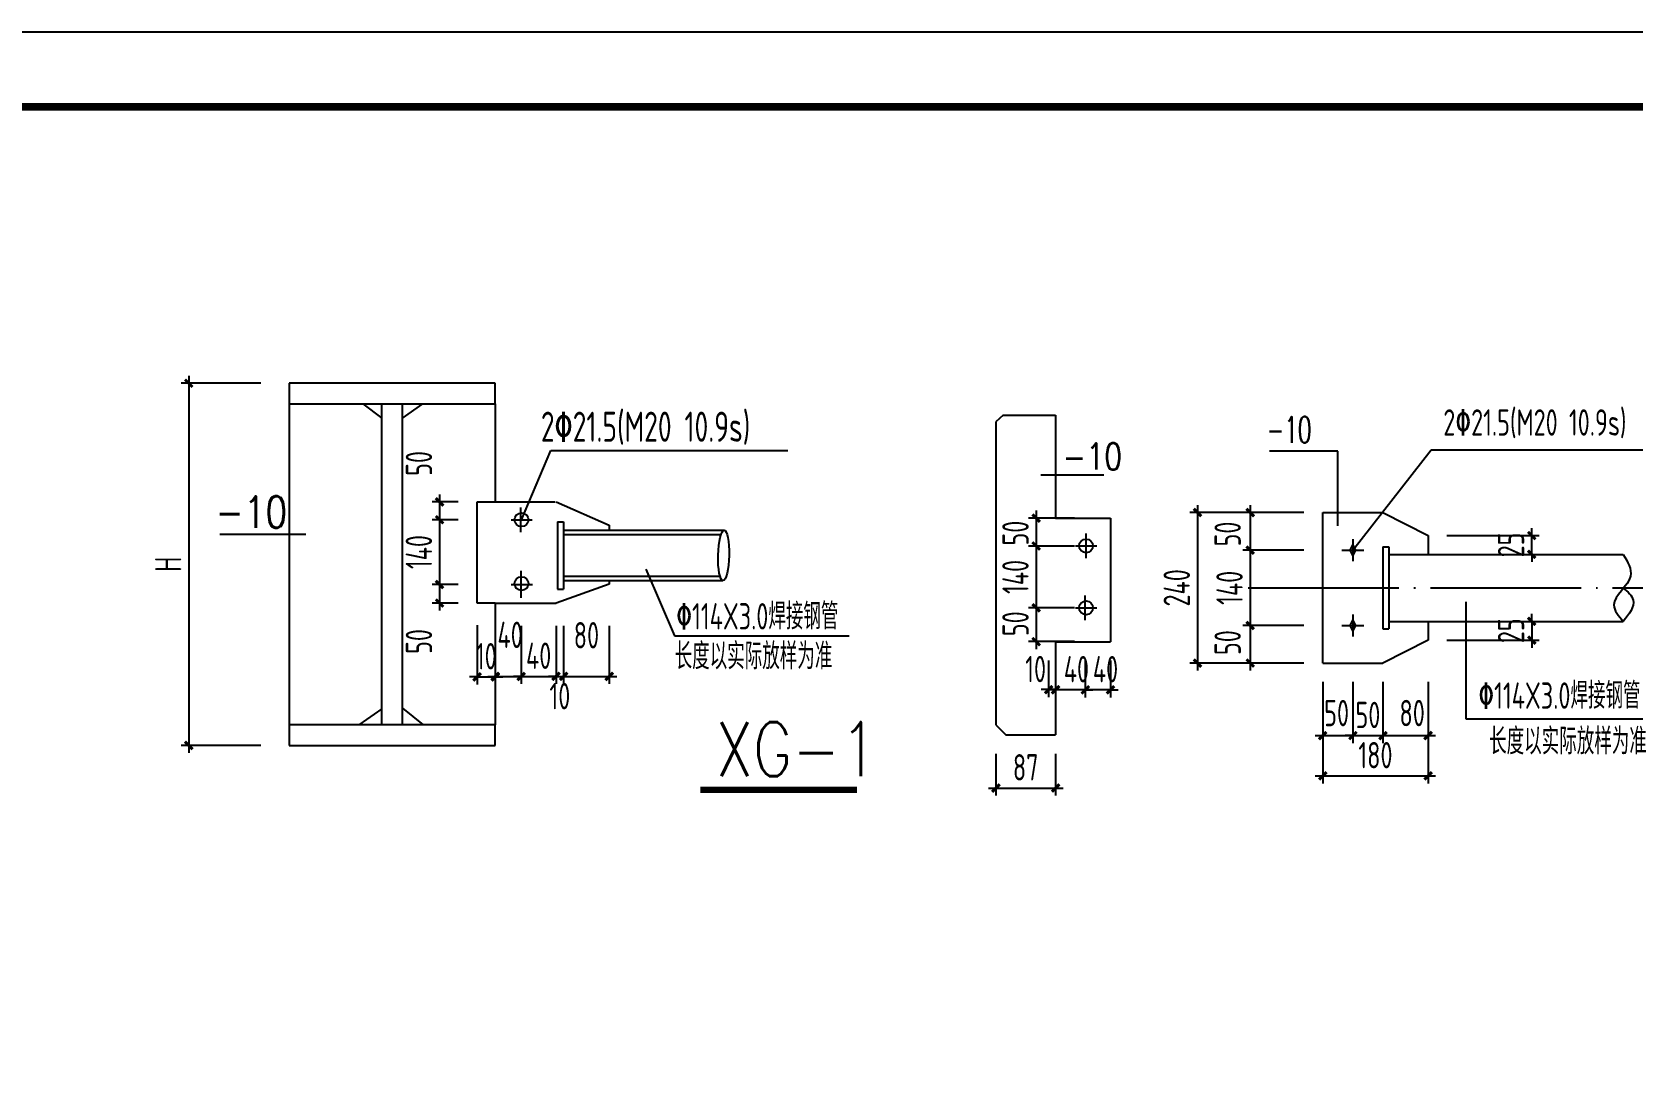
# Model space of a CAD drawing. Extents: x 2303022 to 2899168, y 17226141 to 18257813.
# Drawn here: x 2725738 to 2747098, y 17305800 to 17319715 of the extents above; entities that cross this region are included whole.
import ezdxf

# ---------------------------------------------------------------- set-up
doc = ezdxf.new("R2010")
doc.units = 0
doc.header["$LTSCALE"] = 1000
doc.header["$MEASUREMENT"] = 0
doc.linetypes.add('DOTE', pattern=[2.42, 2, -0.2, 0.02, -0.2])
doc.layers.get('Defpoints').update_dxf_attribs({"color": 250})
for name, color, linetype in [('1001', 3, 'Continuous'), ('3T_WOOD', 21, 'Continuous'), ('PUB_DIM', 161, 'Continuous'), ('PUB_TEXT', 7, 'Continuous'), ('TK', 4, 'Continuous'), ('图层1', 8, 'Continuous')]:
    doc.layers.add(name, color=color, linetype=linetype)
doc.styles.add('_HZTXT', font='txt.shx', dxfattribs={"width": 0.8, "bigfont": 'hztxt.shx'})
doc.styles.add('_TXT', font='SIMPLEX.shx', dxfattribs={"width": 0.6})
doc.styles.add('TSSD_Dimension', font='Tssdeng.shx', dxfattribs={"width": 0.7, "bigfont": 'hztxt.shx'})
doc.styles.add('TSSD_REIN', font='tssdeng.shx', dxfattribs={"width": 0.7, "bigfont": 'tssdchn.shx'})
doc.dimstyles.new('TSSD_20_100', dxfattribs={"dimtxt": 350, "dimasz": 100, "dimexe": 100, "dimexo": 250, "dimgap": 100, "dimtad": 1, "dimdec": 0, "dimlfac": 0.2, "dimzin": 0, "dimdsep": 46, "dimtxsty": 'TSSD_Dimension', "dimblk": 'ARCHTICK', "dimblk1": 'ARCHTICK', "dimblk2": 'ARCHTICK', "dimcen": 0, "dimdle": 100, "dimclrt": 7, "dimadec": 0, "dimazin": 0, "dimtfac": 1, "dimtdec": 0, "dimtix": 1, "dimtmove": 2, "dimatfit": 3, "dimfxl": 0, "dimtolj": 1, "dimtzin": 0, "dimarcsym": 0})

# ---------------------------------------------------------------- blocks, each defined once
blk = doc.blocks.new('_ArchTick')
at = {"color": 0, "linetype": 'ByBlock', "const_width": 0.4}
blk.add_lwpolyline([(-0.5, -0.5), (0.5, 0.5)], dxfattribs=at)
blk = doc.blocks.new('*D779')
at = {"layer": 'Defpoints', "color": 0}
for p in [(-300416, 15087894), (-301175, 15087524), (-300416, 15087524)]:
    blk.add_point(p, dxfattribs=at)
at = {"layer": 'PUB_DIM', "color": 0, "lineweight": -2}
for p, q in [((-301175, 15087994), (-301175, 15087424)), ((-300666, 15087894), (-301275, 15087894)), ((-300666, 15087524), (-301275, 15087524))]:
    blk.add_line(p, q, dxfattribs=at)
at = {"layer": 'PUB_DIM', "color": 0, "lineweight": -2, "xscale": 100, "yscale": 100, "zscale": 100}
for p, rotation in [((-301175, 15087894), 90), ((-301175, 15087524), 270)]:
    blk.add_blockref('_ArchTick', p, dxfattribs=dict(at, rotation=rotation))
at = {"layer": 'PUB_DIM', "color": 7, "insert": (-301449, 15087695), "char_height": 350, "attachment_point": 5, "rotation": 90, "style": 'TSSD_Dimension'}
blk.add_mtext('\\A1;50', dxfattribs=at)
blk = doc.blocks.new('*D780')
at = {"layer": 'Defpoints', "color": 0}
for p in [(-300416, 15087524), (-301175, 15086702), (-300416, 15086702)]:
    blk.add_point(p, dxfattribs=at)
at = {"layer": 'PUB_DIM', "color": 0, "lineweight": -2}
for p, q in [((-300666, 15087524), (-301275, 15087524)), ((-301175, 15087624), (-301175, 15086602)), ((-300666, 15086702), (-301275, 15086702))]:
    blk.add_line(p, q, dxfattribs=at)
at = {"layer": 'PUB_DIM', "color": 0, "lineweight": -2, "xscale": 100, "yscale": 100, "zscale": 100}
for p, rotation in [((-301175, 15087524), 90), ((-301175, 15086702), 270)]:
    blk.add_blockref('_ArchTick', p, dxfattribs=dict(at, rotation=rotation))
at = {"layer": 'PUB_DIM', "color": 7, "insert": (-301450, 15087113), "char_height": 350, "attachment_point": 5, "rotation": 90, "style": 'TSSD_Dimension'}
blk.add_mtext('\\A1;140', dxfattribs=at)
blk = doc.blocks.new('*D781')
at = {"layer": 'Defpoints', "color": 0}
for p in [(-300917, 15086253), (-300522, 15086253), (-300917, 15085613)]:
    blk.add_point(p, dxfattribs=at)
at = {"layer": 'PUB_DIM', "color": 0, "lineweight": -2}
for p, q in [((-300917, 15086003), (-300917, 15085513)), ((-300522, 15086003), (-300522, 15085513)), ((-300917, 15085613), (-301017, 15085613)), ((-300522, 15085613), (-300917, 15085613)), ((-300522, 15085613), (-300422, 15085613))]:
    blk.add_line(p, q, dxfattribs=at)
at = {"layer": 'PUB_DIM', "color": 0, "lineweight": -2, "xscale": 100, "yscale": 100, "zscale": 100}
blk.add_blockref('_ArchTick', (-300917, 15085613), dxfattribs=at)
at = {"layer": 'PUB_DIM', "color": 0, "lineweight": -2, "xscale": 100, "yscale": 100, "zscale": 100, "rotation": 180}
blk.add_blockref('_ArchTick', (-300522, 15085613), dxfattribs=at)
at = {"layer": 'PUB_DIM', "color": 7, "insert": (-300640, 15085887), "char_height": 350, "attachment_point": 5, "style": 'TSSD_Dimension'}
blk.add_mtext('\\A1;40', dxfattribs=at)
blk = doc.blocks.new('*D782')
at = {"layer": 'Defpoints', "color": 0}
for p in [(-300522, 15086253), (-300187, 15086253), (-300522, 15085613)]:
    blk.add_point(p, dxfattribs=at)
at = {"layer": 'PUB_DIM', "color": 0, "lineweight": -2}
for p, q in [((-300522, 15086003), (-300522, 15085513)), ((-300187, 15086003), (-300187, 15085513)), ((-300522, 15085613), (-300622, 15085613)), ((-300187, 15085613), (-300522, 15085613)), ((-300187, 15085613), (-300087, 15085613))]:
    blk.add_line(p, q, dxfattribs=at)
at = {"layer": 'PUB_DIM', "color": 0, "lineweight": -2, "xscale": 100, "yscale": 100, "zscale": 100}
blk.add_blockref('_ArchTick', (-300522, 15085613), dxfattribs=at)
at = {"layer": 'PUB_DIM', "color": 0, "lineweight": -2, "xscale": 100, "yscale": 100, "zscale": 100, "rotation": 180}
blk.add_blockref('_ArchTick', (-300187, 15085613), dxfattribs=at)
at = {"layer": 'PUB_DIM', "color": 7, "insert": (-300254, 15085887), "char_height": 350, "attachment_point": 5, "style": 'TSSD_Dimension'}
blk.add_mtext('\\A1;40', dxfattribs=at)
blk = doc.blocks.new('*D783')
at = {"layer": 'Defpoints', "color": 0}
for p in [(-301009, 15086253), (-300917, 15086253), (-301009, 15085616)]:
    blk.add_point(p, dxfattribs=at)
at = {"layer": 'PUB_DIM', "color": 0, "lineweight": -2}
for p, q in [((-301009, 15086003), (-301009, 15085516)), ((-300917, 15086003), (-300917, 15085516)), ((-301009, 15085616), (-301109, 15085616)), ((-300917, 15085616), (-301009, 15085616)), ((-300917, 15085616), (-300817, 15085616))]:
    blk.add_line(p, q, dxfattribs=at)
at = {"layer": 'PUB_DIM', "color": 0, "lineweight": -2, "xscale": 100, "yscale": 100, "zscale": 100}
blk.add_blockref('_ArchTick', (-301009, 15085616), dxfattribs=at)
at = {"layer": 'PUB_DIM', "color": 0, "lineweight": -2, "xscale": 100, "yscale": 100, "zscale": 100, "rotation": 180}
blk.add_blockref('_ArchTick', (-300917, 15085616), dxfattribs=at)
at = {"layer": 'PUB_DIM', "color": 7, "insert": (-301182, 15085889), "char_height": 350, "attachment_point": 5, "style": 'TSSD_Dimension'}
blk.add_mtext('\\A1;10', dxfattribs=at)
blk = doc.blocks.new('*D784')
at = {"layer": 'Defpoints', "color": 0}
for p in [(-300416, 15086702), (-301175, 15086253), (-300416, 15086253)]:
    blk.add_point(p, dxfattribs=at)
at = {"layer": 'PUB_DIM', "color": 0, "lineweight": -2}
for p, q in [((-300666, 15086702), (-301275, 15086702)), ((-301175, 15086802), (-301175, 15086153)), ((-300666, 15086253), (-301275, 15086253))]:
    blk.add_line(p, q, dxfattribs=at)
at = {"layer": 'PUB_DIM', "color": 0, "lineweight": -2, "xscale": 100, "yscale": 100, "zscale": 100}
for p, rotation in [((-301175, 15086702), 90), ((-301175, 15086253), 270)]:
    blk.add_blockref('_ArchTick', p, dxfattribs=dict(at, rotation=rotation))
at = {"layer": 'PUB_DIM', "color": 7, "insert": (-301449, 15086491), "char_height": 350, "attachment_point": 5, "rotation": 90, "style": 'TSSD_Dimension'}
blk.add_mtext('\\A1;50', dxfattribs=at)
blk = doc.blocks.new('*D785')
at = {"layer": 'Defpoints', "color": 0}
for p in [(-297368, 15087968), (-298331, 15087468), (-297368, 15087468)]:
    blk.add_point(p, dxfattribs=at)
at = {"layer": 'PUB_DIM', "color": 0, "lineweight": -2}
for p, q in [((-297618, 15087968), (-298431, 15087968)), ((-298331, 15088068), (-298331, 15087368)), ((-297618, 15087468), (-298431, 15087468))]:
    blk.add_line(p, q, dxfattribs=at)
at = {"layer": 'PUB_DIM', "color": 0, "lineweight": -2, "xscale": 100, "yscale": 100, "zscale": 100}
for p, rotation in [((-298331, 15087968), 90), ((-298331, 15087468), 270)]:
    blk.add_blockref('_ArchTick', p, dxfattribs=dict(at, rotation=rotation))
at = {"layer": 'PUB_DIM', "color": 7, "insert": (-298631, 15087683), "char_height": 350, "attachment_point": 5, "rotation": 90, "style": 'TSSD_Dimension'}
blk.add_mtext('\\A1;50', dxfattribs=at)
blk = doc.blocks.new('*D786')
at = {"layer": 'Defpoints', "color": 0}
for p in [(-297368, 15087468), (-298331, 15086468), (-297368, 15086468)]:
    blk.add_point(p, dxfattribs=at)
at = {"layer": 'PUB_DIM', "color": 0, "lineweight": -2}
for p, q in [((-298331, 15087568), (-298331, 15086368)), ((-297618, 15087468), (-298431, 15087468)), ((-297618, 15086468), (-298431, 15086468))]:
    blk.add_line(p, q, dxfattribs=at)
at = {"layer": 'PUB_DIM', "color": 0, "lineweight": -2, "xscale": 100, "yscale": 100, "zscale": 100}
for p, rotation in [((-298331, 15087468), 90), ((-298331, 15086468), 270)]:
    blk.add_blockref('_ArchTick', p, dxfattribs=dict(at, rotation=rotation))
at = {"layer": 'PUB_DIM', "color": 7, "insert": (-298606, 15086968), "char_height": 350, "attachment_point": 5, "rotation": 90, "style": 'TSSD_Dimension'}
blk.add_mtext('\\A1;140', dxfattribs=at)
blk = doc.blocks.new('*D787')
at = {"layer": 'Defpoints', "color": 0}
for p in [(-297368, 15087968), (-299032, 15085968), (-297368, 15085968)]:
    blk.add_point(p, dxfattribs=at)
at = {"layer": 'PUB_DIM', "color": 0, "lineweight": -2}
for p, q in [((-297618, 15087968), (-299132, 15087968)), ((-299032, 15088068), (-299032, 15085868)), ((-297618, 15085968), (-299132, 15085968))]:
    blk.add_line(p, q, dxfattribs=at)
at = {"layer": 'PUB_DIM', "color": 0, "lineweight": -2, "xscale": 100, "yscale": 100, "zscale": 100}
for p, rotation in [((-299032, 15087968), 90), ((-299032, 15085968), 270)]:
    blk.add_blockref('_ArchTick', p, dxfattribs=dict(at, rotation=rotation))
at = {"layer": 'PUB_DIM', "color": 7, "insert": (-299307, 15086968), "char_height": 350, "attachment_point": 5, "rotation": 90, "style": 'TSSD_Dimension'}
blk.add_mtext('\\A1;240', dxfattribs=at)
blk = doc.blocks.new('*D788')
at = {"layer": 'Defpoints', "color": 0}
for p in [(-297368, 15086468), (-298331, 15085968), (-297368, 15085968)]:
    blk.add_point(p, dxfattribs=at)
at = {"layer": 'PUB_DIM', "color": 0, "lineweight": -2}
for p, q in [((-297618, 15086468), (-298431, 15086468)), ((-298331, 15086568), (-298331, 15085868)), ((-297618, 15085968), (-298431, 15085968))]:
    blk.add_line(p, q, dxfattribs=at)
at = {"layer": 'PUB_DIM', "color": 0, "lineweight": -2, "xscale": 100, "yscale": 100, "zscale": 100}
for p, rotation in [((-298331, 15086468), 90), ((-298331, 15085968), 270)]:
    blk.add_blockref('_ArchTick', p, dxfattribs=dict(at, rotation=rotation))
at = {"layer": 'PUB_DIM', "color": 7, "insert": (-298631, 15086240), "char_height": 350, "attachment_point": 5, "rotation": 90, "style": 'TSSD_Dimension'}
blk.add_mtext('\\A1;50', dxfattribs=at)
blk = doc.blocks.new('*D789')
at = {"layer": 'Defpoints', "color": 0}
for p in [(-307452, 15086712), (-306846, 15086712), (-306846, 15085791)]:
    blk.add_point(p, dxfattribs=at)
at = {"layer": 'PUB_DIM', "color": 0, "lineweight": -2}
for p, q in [((-307452, 15086462), (-307452, 15085691)), ((-306846, 15086462), (-306846, 15085691)), ((-307552, 15085791), (-306746, 15085791))]:
    blk.add_line(p, q, dxfattribs=at)
at = {"layer": 'PUB_DIM', "color": 0, "lineweight": -2, "xscale": 100, "yscale": 100, "zscale": 100, "rotation": 180}
blk.add_blockref('_ArchTick', (-307452, 15085791), dxfattribs=at)
at = {"layer": 'PUB_DIM', "color": 0, "lineweight": -2, "xscale": 100, "yscale": 100, "zscale": 100}
blk.add_blockref('_ArchTick', (-306846, 15085791), dxfattribs=at)
at = {"layer": 'PUB_DIM', "color": 7, "insert": (-307149, 15086338), "char_height": 350, "attachment_point": 5, "style": 'TSSD_Dimension'}
blk.add_mtext('\\A1;80', dxfattribs=at)
blk = doc.blocks.new('*D790')
at = {"layer": 'Defpoints', "color": 0}
for p in [(-307553, 15086712), (-307452, 15086712), (-307452, 15085791)]:
    blk.add_point(p, dxfattribs=at)
at = {"layer": 'PUB_DIM', "color": 0, "lineweight": -2}
for p, q in [((-307553, 15086462), (-307553, 15085691)), ((-307452, 15086462), (-307452, 15085691)), ((-307553, 15085791), (-307653, 15085791)), ((-307553, 15085791), (-307452, 15085791)), ((-307452, 15085791), (-307352, 15085791))]:
    blk.add_line(p, q, dxfattribs=at)
at = {"layer": 'PUB_DIM', "color": 0, "lineweight": -2, "xscale": 100, "yscale": 100, "zscale": 100}
blk.add_blockref('_ArchTick', (-307553, 15085791), dxfattribs=at)
at = {"layer": 'PUB_DIM', "color": 0, "lineweight": -2, "xscale": 100, "yscale": 100, "zscale": 100, "rotation": 180}
blk.add_blockref('_ArchTick', (-307452, 15085791), dxfattribs=at)
at = {"layer": 'PUB_DIM', "color": 7, "insert": (-307502, 15085529), "char_height": 350, "attachment_point": 5, "style": 'TSSD_Dimension'}
blk.add_mtext('\\A1;10', dxfattribs=at)
blk = doc.blocks.new('*D791')
at = {"layer": 'Defpoints', "color": 0}
for p in [(-308601, 15087873), (-309100, 15087013), (-308601, 15087013)]:
    blk.add_point(p, dxfattribs=at)
at = {"layer": 'PUB_DIM', "color": 0, "lineweight": -2}
for p, q in [((-309100, 15087973), (-309100, 15086913)), ((-308851, 15087873), (-309200, 15087873)), ((-308851, 15087013), (-309200, 15087013))]:
    blk.add_line(p, q, dxfattribs=at)
at = {"layer": 'PUB_DIM', "color": 0, "lineweight": -2, "xscale": 100, "yscale": 100, "zscale": 100}
for p, rotation in [((-309100, 15087873), 90), ((-309100, 15087013), 270)]:
    blk.add_blockref('_ArchTick', p, dxfattribs=dict(at, rotation=rotation))
at = {"layer": 'PUB_DIM', "color": 7, "insert": (-309375, 15087443), "char_height": 350, "attachment_point": 5, "rotation": 90, "style": 'TSSD_Dimension'}
blk.add_mtext('\\A1;140', dxfattribs=at)
blk = doc.blocks.new('*D792')
at = {"layer": 'Defpoints', "color": 0}
for p in [(-308601, 15087013), (-309100, 15086766), (-308601, 15086766)]:
    blk.add_point(p, dxfattribs=at)
at = {"layer": 'PUB_DIM', "color": 0, "lineweight": -2}
for p, q in [((-309100, 15087113), (-309100, 15086666)), ((-308851, 15087013), (-309200, 15087013)), ((-308851, 15086766), (-309200, 15086766))]:
    blk.add_line(p, q, dxfattribs=at)
at = {"layer": 'PUB_DIM', "color": 0, "lineweight": -2, "xscale": 100, "yscale": 100, "zscale": 100}
for p, rotation in [((-309100, 15087013), 90), ((-309100, 15086766), 270)]:
    blk.add_blockref('_ArchTick', p, dxfattribs=dict(at, rotation=rotation))
at = {"layer": 'PUB_DIM', "color": 7, "insert": (-309374, 15086255), "char_height": 350, "attachment_point": 5, "rotation": 90, "style": 'TSSD_Dimension'}
blk.add_mtext('\\A1;50', dxfattribs=at)
blk = doc.blocks.new('*D793')
at = {"layer": 'Defpoints', "color": 0}
for p in [(-308601, 15088110), (-309100, 15087873), (-308601, 15087873)]:
    blk.add_point(p, dxfattribs=at)
at = {"layer": 'PUB_DIM', "color": 0, "lineweight": -2}
for p, q in [((-309100, 15088210), (-309100, 15087773)), ((-308851, 15088110), (-309200, 15088110)), ((-308851, 15087873), (-309200, 15087873))]:
    blk.add_line(p, q, dxfattribs=at)
at = {"layer": 'PUB_DIM', "color": 0, "lineweight": -2, "xscale": 100, "yscale": 100, "zscale": 100}
for p, rotation in [((-309100, 15088110), 90), ((-309100, 15087873), 270)]:
    blk.add_blockref('_ArchTick', p, dxfattribs=dict(at, rotation=rotation))
at = {"layer": 'PUB_DIM', "color": 7, "insert": (-309374, 15088621), "char_height": 350, "attachment_point": 5, "rotation": 90, "style": 'TSSD_Dimension'}
blk.add_mtext('\\A1;50', dxfattribs=at)
blk = doc.blocks.new('*D794')
at = {"layer": 'Defpoints', "color": 0}
for p in [(-308601, 15086721), (-308360, 15086721), (-308360, 15085784)]:
    blk.add_point(p, dxfattribs=at)
at = {"layer": 'PUB_DIM', "color": 0, "lineweight": -2}
for p, q in [((-308601, 15086471), (-308601, 15085684)), ((-308360, 15086471), (-308360, 15085684)), ((-308601, 15085784), (-308701, 15085784)), ((-308601, 15085784), (-308360, 15085784)), ((-308360, 15085784), (-308260, 15085784))]:
    blk.add_line(p, q, dxfattribs=at)
at = {"layer": 'PUB_DIM', "color": 0, "lineweight": -2, "xscale": 100, "yscale": 100, "zscale": 100}
blk.add_blockref('_ArchTick', (-308601, 15085784), dxfattribs=at)
at = {"layer": 'PUB_DIM', "color": 0, "lineweight": -2, "xscale": 100, "yscale": 100, "zscale": 100, "rotation": 180}
blk.add_blockref('_ArchTick', (-308360, 15085784), dxfattribs=at)
at = {"layer": 'PUB_DIM', "color": 7, "insert": (-308480, 15086059), "char_height": 350, "attachment_point": 5, "style": 'TSSD_Dimension'}
blk.add_mtext('\\A1;10', dxfattribs=at)
blk = doc.blocks.new('*D795')
at = {"layer": 'Defpoints', "color": 0}
for p in [(-308360, 15086712), (-308016, 15086712), (-308016, 15085791)]:
    blk.add_point(p, dxfattribs=at)
at = {"layer": 'PUB_DIM', "color": 0, "lineweight": -2}
for p, q in [((-308360, 15086462), (-308360, 15085691)), ((-308016, 15086462), (-308016, 15085691)), ((-308460, 15085791), (-307916, 15085791))]:
    blk.add_line(p, q, dxfattribs=at)
at = {"layer": 'PUB_DIM', "color": 0, "lineweight": -2, "xscale": 100, "yscale": 100, "zscale": 100, "rotation": 180}
blk.add_blockref('_ArchTick', (-308360, 15085791), dxfattribs=at)
at = {"layer": 'PUB_DIM', "color": 0, "lineweight": -2, "xscale": 100, "yscale": 100, "zscale": 100}
blk.add_blockref('_ArchTick', (-308016, 15085791), dxfattribs=at)
at = {"layer": 'PUB_DIM', "color": 7, "insert": (-308163, 15086343), "char_height": 350, "attachment_point": 5, "style": 'TSSD_Dimension'}
blk.add_mtext('\\A1;40', dxfattribs=at)
blk = doc.blocks.new('*D796')
at = {"layer": 'Defpoints', "color": 0}
for p in [(-308016, 15086712), (-307553, 15086712), (-307553, 15085791)]:
    blk.add_point(p, dxfattribs=at)
at = {"layer": 'PUB_DIM', "color": 0, "lineweight": -2}
for p, q in [((-308016, 15086462), (-308016, 15085691)), ((-307553, 15086462), (-307553, 15085691)), ((-308016, 15085791), (-308116, 15085791)), ((-308016, 15085791), (-307553, 15085791)), ((-307553, 15085791), (-307453, 15085791))]:
    blk.add_line(p, q, dxfattribs=at)
at = {"layer": 'PUB_DIM', "color": 0, "lineweight": -2, "xscale": 100, "yscale": 100, "zscale": 100}
blk.add_blockref('_ArchTick', (-308016, 15085791), dxfattribs=at)
at = {"layer": 'PUB_DIM', "color": 0, "lineweight": -2, "xscale": 100, "yscale": 100, "zscale": 100, "rotation": 180}
blk.add_blockref('_ArchTick', (-307553, 15085791), dxfattribs=at)
at = {"layer": 'PUB_DIM', "color": 7, "insert": (-307784, 15086066), "char_height": 350, "attachment_point": 5, "style": 'TSSD_Dimension'}
blk.add_mtext('\\A1;40', dxfattribs=at)
blk = doc.blocks.new('*D797')
at = {"layer": 'Defpoints', "color": 0}
for p in [(-301710, 15085014), (-300917, 15085014), (-300917, 15084308)]:
    blk.add_point(p, dxfattribs=at)
at = {"layer": 'PUB_DIM', "color": 0, "lineweight": -2}
for p, q in [((-301710, 15084764), (-301710, 15084208)), ((-300917, 15084764), (-300917, 15084208)), ((-301810, 15084308), (-300817, 15084308))]:
    blk.add_line(p, q, dxfattribs=at)
at = {"layer": 'PUB_DIM', "color": 0, "lineweight": -2, "xscale": 100, "yscale": 100, "zscale": 100, "rotation": 180}
blk.add_blockref('_ArchTick', (-301710, 15084308), dxfattribs=at)
at = {"layer": 'PUB_DIM', "color": 0, "lineweight": -2, "xscale": 100, "yscale": 100, "zscale": 100}
blk.add_blockref('_ArchTick', (-300917, 15084308), dxfattribs=at)
at = {"layer": 'PUB_DIM', "color": 7, "insert": (-301314, 15084583), "char_height": 350, "attachment_point": 5, "style": 'TSSD_Dimension'}
blk.add_mtext('\\A1;87', dxfattribs=at)
blk = doc.blocks.new('*D798')
at = {"layer": 'Defpoints', "color": 0}
for p in [(-296568, 15085968), (-295968, 15085968), (-295968, 15085004)]:
    blk.add_point(p, dxfattribs=at)
at = {"layer": 'PUB_DIM', "color": 0, "lineweight": -2}
for p, q in [((-296568, 15085718), (-296568, 15084904)), ((-295968, 15085718), (-295968, 15084904)), ((-296668, 15085004), (-295868, 15085004))]:
    blk.add_line(p, q, dxfattribs=at)
at = {"layer": 'PUB_DIM', "color": 0, "lineweight": -2, "xscale": 100, "yscale": 100, "zscale": 100, "rotation": 180}
blk.add_blockref('_ArchTick', (-296568, 15085004), dxfattribs=at)
at = {"layer": 'PUB_DIM', "color": 0, "lineweight": -2, "xscale": 100, "yscale": 100, "zscale": 100}
blk.add_blockref('_ArchTick', (-295968, 15085004), dxfattribs=at)
at = {"layer": 'PUB_DIM', "color": 7, "insert": (-296180, 15085304), "char_height": 350, "attachment_point": 5, "style": 'TSSD_Dimension'}
blk.add_mtext('\\A1;80', dxfattribs=at)
blk = doc.blocks.new('*D799')
at = {"layer": 'Defpoints', "color": 0}
for p in [(-296968, 15085968), (-296568, 15085968), (-296568, 15085004)]:
    blk.add_point(p, dxfattribs=at)
at = {"layer": 'PUB_DIM', "color": 0, "lineweight": -2}
for p, q in [((-296968, 15085718), (-296968, 15084904)), ((-296568, 15085718), (-296568, 15084904)), ((-296968, 15085004), (-297068, 15085004)), ((-296968, 15085004), (-296568, 15085004)), ((-296568, 15085004), (-296468, 15085004))]:
    blk.add_line(p, q, dxfattribs=at)
at = {"layer": 'PUB_DIM', "color": 0, "lineweight": -2, "xscale": 100, "yscale": 100, "zscale": 100}
blk.add_blockref('_ArchTick', (-296968, 15085004), dxfattribs=at)
at = {"layer": 'PUB_DIM', "color": 0, "lineweight": -2, "xscale": 100, "yscale": 100, "zscale": 100, "rotation": 180}
blk.add_blockref('_ArchTick', (-296568, 15085004), dxfattribs=at)
at = {"layer": 'PUB_DIM', "color": 7, "insert": (-296768, 15085279), "char_height": 350, "attachment_point": 5, "style": 'TSSD_Dimension'}
blk.add_mtext('\\A1;50', dxfattribs=at)
blk = doc.blocks.new('*D800')
at = {"layer": 'Defpoints', "color": 0}
for p in [(-297368, 15085968), (-296968, 15085968), (-296968, 15085004)]:
    blk.add_point(p, dxfattribs=at)
at = {"layer": 'PUB_DIM', "color": 0, "lineweight": -2}
for p, q in [((-297368, 15085718), (-297368, 15084904)), ((-296968, 15085718), (-296968, 15084904)), ((-297468, 15085004), (-296868, 15085004))]:
    blk.add_line(p, q, dxfattribs=at)
at = {"layer": 'PUB_DIM', "color": 0, "lineweight": -2, "xscale": 100, "yscale": 100, "zscale": 100, "rotation": 180}
blk.add_blockref('_ArchTick', (-297368, 15085004), dxfattribs=at)
at = {"layer": 'PUB_DIM', "color": 0, "lineweight": -2, "xscale": 100, "yscale": 100, "zscale": 100}
blk.add_blockref('_ArchTick', (-296968, 15085004), dxfattribs=at)
at = {"layer": 'PUB_DIM', "color": 7, "insert": (-297184, 15085304), "char_height": 350, "attachment_point": 5, "style": 'TSSD_Dimension'}
blk.add_mtext('\\A1;50', dxfattribs=at)
blk = doc.blocks.new('*D801')
at = {"layer": 'Defpoints', "color": 0}
for p in [(-297368, 15085968), (-295968, 15085968), (-295968, 15084470)]:
    blk.add_point(p, dxfattribs=at)
at = {"layer": 'PUB_DIM', "color": 0, "lineweight": -2}
for p, q in [((-297368, 15085718), (-297368, 15084370)), ((-295968, 15085718), (-295968, 15084370)), ((-297468, 15084470), (-295868, 15084470))]:
    blk.add_line(p, q, dxfattribs=at)
at = {"layer": 'PUB_DIM', "color": 0, "lineweight": -2, "xscale": 100, "yscale": 100, "zscale": 100, "rotation": 180}
blk.add_blockref('_ArchTick', (-297368, 15084470), dxfattribs=at)
at = {"layer": 'PUB_DIM', "color": 0, "lineweight": -2, "xscale": 100, "yscale": 100, "zscale": 100}
blk.add_blockref('_ArchTick', (-295968, 15084470), dxfattribs=at)
at = {"layer": 'PUB_DIM', "color": 7, "insert": (-296668, 15084745), "char_height": 350, "attachment_point": 5, "style": 'TSSD_Dimension'}
blk.add_mtext('\\A1;180', dxfattribs=at)
blk = doc.blocks.new('*D802')
at = {"layer": 'Defpoints', "color": 0}
for p in [(-311223, 15089686), (-312431, 15084875), (-311223, 15084875)]:
    blk.add_point(p, dxfattribs=at)
at = {"layer": 'PUB_DIM', "color": 0, "lineweight": -2}
for p, q in [((-311473, 15089686), (-312531, 15089686)), ((-312431, 15089786), (-312431, 15084775)), ((-311473, 15084875), (-312531, 15084875))]:
    blk.add_line(p, q, dxfattribs=at)
at = {"layer": 'PUB_DIM', "color": 0, "lineweight": -2, "xscale": 100, "yscale": 100, "zscale": 100}
for p, rotation in [((-312431, 15089686), 90), ((-312431, 15084875), 270)]:
    blk.add_blockref('_ArchTick', p, dxfattribs=dict(at, rotation=rotation))
at = {"layer": 'PUB_DIM', "color": 7, "insert": (-312706, 15087281), "char_height": 350, "attachment_point": 5, "rotation": 90, "style": 'TSSD_Dimension'}
blk.add_mtext('\\A1;H', dxfattribs=at)
blk = doc.blocks.new('*D803')
at = {"layer": 'Defpoints', "color": 0}
for p in [(-295968, 15087663), (-294592, 15087663), (-295968, 15087413)]:
    blk.add_point(p, dxfattribs=at)
at = {"layer": 'PUB_DIM', "color": 0, "lineweight": -2}
for p, q in [((-294592, 15087663), (-294592, 15087763)), ((-295718, 15087663), (-294492, 15087663)), ((-294592, 15087413), (-294592, 15087663)), ((-295718, 15087413), (-294492, 15087413)), ((-294592, 15087413), (-294592, 15087313))]:
    blk.add_line(p, q, dxfattribs=at)
at = {"layer": 'PUB_DIM', "color": 0, "lineweight": -2, "xscale": 100, "yscale": 100, "zscale": 100}
for p, rotation in [((-294592, 15087663), 270), ((-294592, 15087413), 90)]:
    blk.add_blockref('_ArchTick', p, dxfattribs=dict(at, rotation=rotation))
at = {"layer": 'PUB_DIM', "color": 7, "insert": (-294867, 15087538), "char_height": 350, "attachment_point": 5, "rotation": 90, "style": 'TSSD_Dimension'}
blk.add_mtext('\\A1;25', dxfattribs=at)
blk = doc.blocks.new('*D804')
at = {"layer": 'Defpoints', "color": 0}
for p in [(-295968, 15086523), (-295968, 15086273), (-294592, 15086273)]:
    blk.add_point(p, dxfattribs=at)
at = {"layer": 'PUB_DIM', "color": 0, "lineweight": -2}
for p, q in [((-295718, 15086523), (-294492, 15086523)), ((-294592, 15086523), (-294592, 15086623)), ((-294592, 15086523), (-294592, 15086273)), ((-295718, 15086273), (-294492, 15086273)), ((-294592, 15086273), (-294592, 15086173))]:
    blk.add_line(p, q, dxfattribs=at)
at = {"layer": 'PUB_DIM', "color": 0, "lineweight": -2, "xscale": 100, "yscale": 100, "zscale": 100}
for p, rotation in [((-294592, 15086523), 270), ((-294592, 15086273), 90)]:
    blk.add_blockref('_ArchTick', p, dxfattribs=dict(at, rotation=rotation))
at = {"layer": 'PUB_DIM', "color": 7, "insert": (-294867, 15086398), "char_height": 350, "attachment_point": 5, "rotation": 90, "style": 'TSSD_Dimension'}
blk.add_mtext('\\A1;25', dxfattribs=at)
blk = doc.blocks.new('GeYuanFrame_72621653', base_point=(20.09, 4.53))
at = {"layer": 'TK'}
blk.add_lwpolyline([(20.09, 4.53), (20.09, 598.53), (966.09, 598.53), (966.09, 4.53)], close=True, dxfattribs=at)
at = {"layer": 'TK', "const_width": 1}
blk.add_lwpolyline([(45.09, 588.53), (956.09, 588.53), (956.09, 14.53), (45.09, 14.53)], close=True, dxfattribs=at)
blk = doc.blocks.new('3WQ43W24W42423')
for p, q in [((-297167.2, 15088785.3), (-298075.9, 15088785.3)), ((-297167.2, 15087792.8), (-297167.2, 15088785.3)), ((-296968.5, 15087467.8), (-295929, 15088803.1)), ((-295929, 15088803.1), (-291629.7, 15088803.1)), ((-297368.5, 15087967.8), (-296568.5, 15087967.8)), ((-297368.5, 15085967.8), (-297368.5, 15087967.8)), ((-296568.5, 15087967.8), (-295968.5, 15087662.8)), ((-307531.7, 15087843.9), (-307531.7, 15086952.3)), ((-307531.7, 15087843.9), (-307451.7, 15087843.9)), ((-307451.7, 15087843.9), (-307451.7, 15086952.3)), ((-296968.5, 15087547.8), (-297008.5, 15087467.8)), ((-296968.5, 15087615), (-296968.5, 15087320.6)), ((-296928.5, 15087467.8), (-296968.5, 15087547.8)), ((-296568.5, 15087512.8), (-296488.5, 15087512.8)), ((-296568.5, 15087512.8), (-296568.5, 15086422.8)), ((-296488.5, 15087512.8), (-296488.5, 15086422.8)), ((-295968.5, 15087662.8), (-295968.5, 15087412.8)), ((-297115.7, 15087467.8), (-296821.3, 15087467.8)), ((-297008.5, 15087467.8), (-296968.5, 15087387.8)), ((-296968.5, 15087387.8), (-296928.5, 15087467.8)), ((-296488.5, 15087412.8), (-293377, 15087412.8)), ((-307531.7, 15086952.3), (-307451.7, 15086952.3)), ((-295466.7, 15086782.7), (-295466.7, 15085227.5)), ((-297115.7, 15086467.8), (-296821.3, 15086467.8)), ((-296968.5, 15086547.8), (-297008.5, 15086467.8)), ((-297008.5, 15086467.8), (-296968.5, 15086387.8)), ((-296968.5, 15086615), (-296968.5, 15086320.6)), ((-296928.5, 15086467.8), (-296968.5, 15086547.8)), ((-296968.5, 15086387.8), (-296928.5, 15086467.8)), ((-296488.5, 15086522.8), (-293377, 15086522.8)), ((-295968.5, 15086522.8), (-295968.5, 15086272.8)), ((-296568.5, 15086422.8), (-296488.5, 15086422.8)), ((-295968.5, 15086272.8), (-296568.5, 15085967.8)), ((-297368.5, 15085967.8), (-296568.5, 15085967.8)), ((-295466.7, 15085227.5), (-292982, 15085227.5))]:
    blk.add_line(p, q)
at = {"linetype": 'DOTE'}
blk.add_line((-298357.2, 15086967.8), (-292340.6, 15086967.8), dxfattribs=at)
for points in [[(-293377, 15087412.8), (-293279.3, 15087122.6), (-293500.1, 15086740.2), (-293377, 15086522.8)], [(-293377, 15086967.8), (-293243.5, 15086805.7), (-293377, 15086522.8)]]:
    blk.add_spline(points, degree=3)
at = {"layer": '1001'}
for p, q in [((-311096.5, 15089686.1), (-311096.5, 15089412.5)), ((-308360.5, 15089686.1), (-311096.5, 15089686.1)), ((-308360.5, 15089412.5), (-308360.5, 15089686.1)), ((-311096.5, 15089412.5), (-308360.5, 15089412.5)), ((-309865.3, 15085148.9), (-309865.3, 15089412.5)), ((-309591.7, 15085148.9), (-309591.7, 15089412.5)), ((-308360.5, 15085148.9), (-311096.5, 15085148.9)), ((-311096.5, 15085148.9), (-311096.5, 15084875.3)), ((-308360.5, 15084875.3), (-308360.5, 15085148.9)), ((-311096.5, 15084875.3), (-308360.5, 15084875.3))]:
    blk.add_line(p, q, dxfattribs=at)
at = {"layer": 'PUB_TEXT', "const_width": 84}
blk.add_lwpolyline([(-305635.3, 15084284), (-303553.9, 15084284)], dxfattribs=at)
at = {"layer": '图层1'}
for p, q in [((-311096.5, 15089412.5), (-311096.5, 15085148.9)), ((-310118.7, 15089412.5), (-309865.3, 15089220.5)), ((-309591.7, 15089223), (-309322.7, 15089412.5)), ((-308360.5, 15089412.5), (-308360.5, 15088109.8)), ((-301614.5, 15089262.4), (-301710.4, 15089173.9)), ((-301614.5, 15089262.4), (-300916.9, 15089262.4)), ((-300916.9, 15089262.4), (-300916.9, 15087894.1)), ((-301710.4, 15089173.9), (-301710.4, 15085147.1)), ((-308010.3, 15087872.5), (-307623.1, 15088794)), ((-307623.1, 15088794), (-304474.3, 15088794)), ((-301112.3, 15088470.5), (-300277.2, 15088470.5)), ((-308600.5, 15086766.4), (-308600.5, 15088109.8)), ((-308600.5, 15088109.8), (-307564, 15088109.8)), ((-308022, 15087708.8), (-308022, 15088036.3)), ((-307552.6, 15088109.8), (-306846.4, 15087802.4)), ((-308150.7, 15087872.5), (-307869.9, 15087872.5)), ((-307451.7, 15087843.9), (-307451.7, 15087371)), ((-307451.7, 15087735.5), (-305318.5, 15087735.5)), ((-306846.4, 15087802.4), (-306846.4, 15087735.5)), ((-300916.9, 15087894.1), (-300187.3, 15087894.1)), ((-300187.3, 15087894.1), (-300187.3, 15086252.5)), ((-310877.9, 15087678.8), (-312020.3, 15087678.8)), ((-307451.7, 15087676.9), (-305361.3, 15087676.9)), ((-300651.2, 15087524.3), (-300370.4, 15087524.3)), ((-300510.8, 15087360.5), (-300510.8, 15087688)), ((-308016.1, 15086837.5), (-308016.1, 15087194.2)), ((-307451.7, 15087122.8), (-305374.5, 15087122.8)), ((-307451.7, 15087064.1), (-305335.3, 15087064.1)), ((-306846.4, 15087064.1), (-306846.4, 15087016.9)), ((-306361.9, 15087214.9), (-305978.8, 15086329.5)), ((-308150.7, 15087013), (-307864, 15087013)), ((-306846.4, 15087016.9), (-307552.6, 15086766.4)), ((-300522.5, 15086538.8), (-300522.5, 15086866.2)), ((-308360.5, 15086766.4), (-308600.5, 15086766.4)), ((-308360.5, 15086766.4), (-308360.5, 15085148.9)), ((-308360.5, 15086766.4), (-307552.6, 15086766.4)), ((-300651.2, 15086702.5), (-300370.4, 15086702.5)), ((-305978.8, 15086329.5), (-303658.1, 15086329.5)), ((-300916.9, 15086252.5), (-300187.3, 15086252.5)), ((-300916.9, 15086252.5), (-300916.9, 15085013.5)), ((-309591.7, 15085371.2), (-309317.4, 15085148.9)), ((-309865.3, 15085360.5), (-310172.1, 15085148.9)), ((-301710.4, 15085147.1), (-301579.4, 15085013.5)), ((-301579.4, 15085013.5), (-300916.9, 15085013.5))]:
    blk.add_line(p, q, dxfattribs=at)
for centre in [(-308012, 15087873), (-300512.4, 15087524.7), (-308012, 15087024.2), (-300512.4, 15086702.9)]:
    blk.add_circle(centre, 92, dxfattribs=at)
blk.add_ellipse((-305326.9, 15087399.8), major_axis=(8.4, 335.7), ratio=0.2161638, dxfattribs=at)
at = {"layer": 'PUB_TEXT'}
for s, height, style, width, p in [('2\x8221.5(M20 10.9s)', 400, 'TSSD_REIN', 0.7, (-307754.3, 15088908.9)), ('-10', 350, '_TXT', 0.6, (-298112.3, 15088894.6)), ('2\x8221.5(M20 10.9s)', 350, 'TSSD_REIN', 0.7, (-295766.6, 15088990.4)), ('-10', 350, '_HZTXT', 0.8, (-300823.8, 15088538.8)), ('-10', 420, '_HZTXT', 0.8, (-312075.5, 15087765.8)), ('\x82114X3.0焊接钢管', 350, 'TSSD_REIN', 0.7, (-305956.1, 15086415)), ('长度以实际放样为准', 350, 'TSSD_REIN', 0.7, (-305977.1, 15085885.2)), ('\x82114X3.0焊接钢管', 350, 'TSSD_REIN', 0.7, (-295301.3, 15085361.6)), ('XG-1', 720, '_HZTXT', 0.8, (-305429.8, 15084464)), ('长度以实际放样为准', 350, 'TSSD_REIN', 0.7, (-295157.5, 15084753.7))]:
    blk.add_text(s, height=height, dxfattribs=dict(at, style=style, width=width)).set_placement(p)
at = {"layer": 'PUB_DIM'}
for p1, p2, distance, text, picture, middle in [((-311223.2, 15089686.1), (-311223.2, 15084875.3), -1207.9, 'H', '*D802', (-312706.1, 15087280.7)), ((-308600.5, 15087872.5), (-308600.5, 15087013), -499.9, '140', '*D791', (-309375.5, 15087442.7)), ((-297368.5, 15087967.8), (-297368.5, 15085967.8), -1663.5, '240', '*D787', (-299306.9, 15086967.8)), ((-295968.5, 15087412.8), (-295968.5, 15087662.8), -1376.1, '25', '*D803', (-294867.4, 15087537.8)), ((-300416.5, 15087524.3), (-300416.5, 15086702.5), -758.5, '140', '*D780', (-301450, 15087113.4)), ((-297368.5, 15087467.8), (-297368.5, 15086467.8), -962.1, '140', '*D786', (-298605.6, 15086967.8)), ((-308600.5, 15086720.6), (-308360.5, 15086720.6), -936.6, '10', '*D794', (-308480.5, 15086058.9)), ((-308016.1, 15086712.2), (-307552.6, 15086712.2), -921, '40', '*D796', (-307784.4, 15086066.2)), ((-295968.5, 15086522.8), (-295968.5, 15086272.8), 1376.1, '25', '*D804', (-294867.4, 15086397.8)), ((-297368.5, 15085967.8), (-295968.5, 15085967.8), -1498.2, '180', '*D801', (-296668.5, 15084744.7)), ((-296968.5, 15085967.8), (-296568.5, 15085967.8), -964.1, '50', '*D799', (-296768.5, 15085278.7)), ((-301710.4, 15085013.5), (-300916.9, 15085013.5), -705.7, '87', '*D797', (-301313.6, 15084582.8))]:
    dim = blk.add_aligned_dim(p1=p1, p2=p2, distance=distance, text=text, dimstyle='TSSD_20_100', dxfattribs=at)
    dim.commit()
    dim.dimension.update_dxf_attribs({"geometry": picture, "text_midpoint": middle})
for base, p1, p2, angle, text, picture, middle in [((-309100.5, 15087872.5), (-308600.5, 15088109.8), (-308600.5, 15087872.5), 270, '50', '*D793', (-309374.1, 15088621.1)), ((-301175, 15087524.3), (-300416.5, 15087894.1), (-300416.5, 15087524.3), 270, '50', '*D779', (-301448.6, 15087695.3)), ((-298330.6, 15087467.8), (-297368.5, 15087967.8), (-297368.5, 15087467.8), 270, '50', '*D785', (-298630.6, 15087682.7)), ((-309100.5, 15086766.4), (-308600.5, 15087013), (-308600.5, 15086766.4), 270, '50', '*D792', (-309374.1, 15086255.2)), ((-308016.1, 15085791.2), (-308360.5, 15086712.2), (-308016.1, 15086712.2), 0, '40', '*D795', (-308162.9, 15086342.8)), ((-307451.7, 15085791.2), (-307552.6, 15086712.2), (-307451.7, 15086712.2), 0, '10', '*D790', (-307502.1, 15085528.5)), ((-306846.4, 15085791.2), (-307451.7, 15086712.2), (-306846.4, 15086712.2), 0, '80', '*D789', (-307149, 15086337.9)), ((-301175, 15086252.5), (-300416.5, 15086702.5), (-300416.5, 15086252.5), 270, '50', '*D784', (-301448.6, 15086491.2)), ((-298330.6, 15085967.8), (-297368.5, 15086467.8), (-297368.5, 15085967.8), 270, '50', '*D788', (-298630.6, 15086239.7)), ((-301009.4, 15085615.8), (-300916.9, 15086252.5), (-301009.4, 15086252.5), 180, '10', '*D783', (-301182.3, 15085889.4)), ((-300916.9, 15085613.2), (-300522.5, 15086252.5), (-300916.9, 15086252.5), 180, '40', '*D781', (-300640.5, 15085886.8)), ((-300522.5, 15085613.2), (-300187.3, 15086252.5), (-300522.5, 15086252.5), 180, '40', '*D782', (-300253.7, 15085886.8)), ((-296968.5, 15085003.7), (-297368.5, 15085967.8), (-296968.5, 15085967.8), 0, '50', '*D800', (-297184, 15085303.7)), ((-295968.5, 15085003.7), (-296568.5, 15085967.8), (-295968.5, 15085967.8), 0, '80', '*D798', (-296179.9, 15085303.7))]:
    dim = blk.add_linear_dim(base=base, p1=p1, p2=p2, angle=angle, text=text, dimstyle='TSSD_20_100', dxfattribs=at)
    dim.commit()
    dim.dimension.update_dxf_attribs({"geometry": picture, "text_midpoint": middle, "dimtype": 129})

msp = doc.modelspace()

# ---------------------------------------------------------------- block references
at = {"xscale": 1.005000002682209, "yscale": 1.004999998956919, "zscale": 1.005}
msp.add_blockref('3WQ43W24W42423', (3041824.5, 2149889.2), dxfattribs=at)
at = {"layer": '3T_WOOD', "color": 6, "xscale": 100, "yscale": 100, "zscale": 100}
msp.add_blockref('GeYuanFrame_72621653', (2704377, 17260314.9), dxfattribs=at)

doc.saveas('drawing.dxf')
